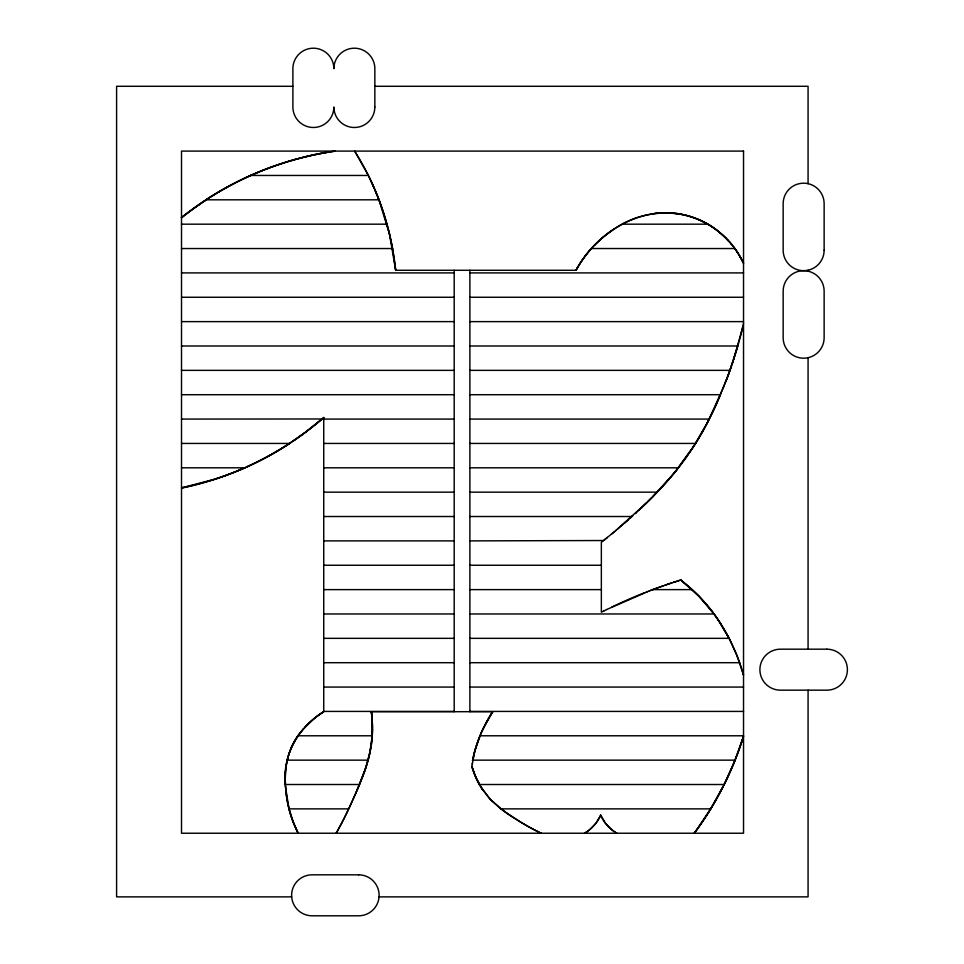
<?xml version="1.0" encoding="UTF-8"?>
<svg xmlns="http://www.w3.org/2000/svg" width="964" height="964" viewBox="0 0 964 964"><rect width="100%" height="100%" fill="white"/><g stroke="black" fill="none" stroke-linecap="round" stroke-linejoin="round"><path stroke-width="1.45" d="M285.272 779.551L285.332 776.116M285.344 775.731C285.693 759.295 291.224 742.834 302.118 730.363M480.144 735.424L474.746 751.305L471.878 766.404L476.264 778.382L481.771 788.673M472.191 763.958L472.288 763.259M246.676 466.925L246.808 466.865A298.84 211.321 0 0 0 289.333 443.392A323.663 323.663 0 0 0 323.735 417.436L323.735 711.697C298.201 727.133 281.476 756.571 285.525 786.937M364.766 770.875C371.755 752.041 373.984 731.604 371.381 711.697L492.556 711.697A144.022 144.022 0 0 0 482.494 730.085L481.361 732.568M743.533 323.434L742.557 327.676M369.489 754.8L372.212 735.785L297.948 735.785A67.902 67.902 0 0 0 291.755 746.522C286.416 758.391 284.802 771.598 285.392 784.515L359.512 784.515L361.946 778.466M742.557 327.688L733.568 359.729M740.822 334.749L741.171 333.339M368.887 757.27L364.272 772.26L357.933 788.275M733.074 361.247L732.062 364.284M731.543 365.802L729.724 371.044M716.867 403.133L728.386 374.755L737.773 345.992L469.89 345.992M364.633 771.26L362.09 778.093M729.483 371.73L726.446 379.937M725.928 381.31L726.193 380.623M489.64 798.722L479.301 784.515L724.157 784.515L734.737 760.921L743.533 736.207A327.519 327.519 0 0 1 724.169 784.515L710.215 809.652L694.297 833.233A327.109 327.109 0 0 0 722.94 786.949M723.976 386.299L707.468 422.545M480.144 735.424L481.361 732.556M359.512 784.515L358.367 787.251M357.343 789.636L358.078 787.937M357.777 788.624L350.089 805.94M356.897 790.673L357.198 789.986M356.174 792.336L365.995 767.236L370.887 747.811A106.353 106.353 0 0 0 371.863 740.436L372.297 734.291A143.937 143.937 0 0 0 371.345 711.697A142.443 142.443 0 0 1 372.273 735.785M356.463 791.685L355.861 793.047M356.005 792.709L354.812 795.433M354.969 795.083L354.439 796.264M354.258 796.686L353.318 798.794M600.68 815.146L596.077 823.051L589.872 829.51A44.019 31.125 0 0 1 584.509 833.233A39.199 39.199 0 0 0 600.753 815.183L605.284 823.051L611.489 829.51A44.019 31.125 0 0 0 616.852 833.233A39.199 39.199 0 0 1 600.62 815.183M353.137 799.216L351.245 803.422M716.529 403.904L712.263 413.026M351.053 803.843L344.293 818.075M482.482 730.073L492.556 711.697M349.896 806.362L348.92 808.459M346.727 813.098L348.727 808.868L289.019 808.868L285.525 786.937M346.534 813.483L341.967 822.654M711.89 413.785L704.817 427.522M344.1 818.46L336.231 833.233L340.581 825.305M341.774 823.027L340.786 824.931M707.275 422.931L692.441 448.26L677.186 469.36M704.6 427.908L702.274 432.101M702.057 432.487L699.635 436.656M699.418 437.041L696.924 441.187M696.695 441.56L694.442 445.163M720.433 394.674A346.871 346.871 0 0 1 695.634 443.512L675.089 471.962L652.664 496.834M693.887 446.043L692.212 448.622M691.08 450.333L691.646 449.477M690.814 450.73L688.2 454.574M687.922 454.972L686.44 457.093M297.948 735.785L303.443 728.82M676.873 469.757L673.089 474.396M672.764 474.782L669.185 479M302.817 729.555L314.047 718.674A99.075 99.075 0 0 1 323.735 711.697A96.906 96.906 0 0 0 308.058 723.976M668.859 479.385L665.172 483.554M664.835 483.94L658.617 490.676M657.906 491.423L656.46 492.941M304.949 727.169L308.07 723.988M686.525 457.153A317.927 317.927 0 0 1 657.147 492.098L652.471 497.038A450.778 450.778 0 0 1 640.277 508.884L635.276 513.511M655.701 493.725L643.699 505.642M613.972 229.203C598.15 239.47 585.015 253.761 575.966 270.282L395.698 270.282A284.38 284.38 0 0 0 375.743 191.559M651.905 497.605L648.037 501.449M646.856 502.606L615.418 530.863M642.904 506.401L640.903 508.293M640.108 509.052L639.301 509.799M636.457 512.426L635.24 513.547M632.77 515.788L630.227 518.066M631.95 516.523L469.89 516.523M631.059 517.331L629.709 518.524M628.817 519.319L626.552 521.307M626.106 521.705L624.744 522.898M627.684 520.319L617.394 529.188M616.514 529.935L611.441 534.177M613.863 532.164L601.355 542.286L601.355 612.2L604.006 610.863M607.428 537.454L604.404 539.876M182.244 217.189L181.509 217.78L183.353 216.322M603.585 540.527L469.89 540.888M182.618 216.9L185.221 214.864M184.1 215.731L187.86 212.851M185.594 214.574L186.727 213.707M187.1 213.418L189.763 211.417M188.245 212.562L195.957 206.911M305.672 432.017L321.952 418.978L181.509 419.075M190.149 211.128L190.908 210.562M304.648 432.776L303.877 433.342M191.679 209.995L194.391 208.019M303.371 433.716L302.081 434.656M301.563 435.029L300.792 435.595M194.776 207.742L201.898 202.777M300.274 435.969L299.491 436.523M298.973 436.897L298.189 437.451M196.343 206.633L197.524 205.802M297.659 437.825L296.876 438.379M197.921 205.525L198.717 204.971M199.102 204.693L200.693 203.597M295.55 439.295L292.899 441.102M201.102 203.32L206.344 199.813A308.07 217.84 0 0 1 250.773 175.4M202.295 202.512L206.344 199.813L378.96 199.813L389.456 234.047L395.698 270.282L392.529 248.543A283.85 283.85 0 0 0 378.985 199.813L372.345 183.871M290.742 442.548L289.393 443.44L181.509 443.44M614.08 229.131C628.685 219.635 645.675 213.393 663.184 212.875A58.515 41.38 0 0 1 668.173 212.875L668.727 212.899M603.97 610.875L606.669 609.537M606.597 609.573L650.182 590.558M245.109 467.624L244.711 467.805A257.665 182.196 0 0 1 214.092 479.373L181.509 487.856A309.709 309.709 0 0 0 289.477 443.573M646.193 592.089L647.688 591.51M649.17 590.944L668.426 584.003M650.676 590.366L659.653 587.052M659.605 587.076L663.16 585.811M664.895 585.208L680.789 580.003L699.033 596.33L714.288 614.345M668.365 584.027L671.944 582.834M673.667 582.268L680.789 580.003L692.116 589.619A174.617 174.617 0 0 1 729.121 638.337L737.183 656.159L743.533 675.065A193.752 193.752 0 0 0 728.917 637.939L717.457 618.804M673.716 582.256L675.475 581.678M292.887 86.29L116.596 86.29L116.596 896.869L291.67 896.869M374.851 86.29L808.073 86.29L808.073 183.666M374.43 188.57L368.356 175.46L250.833 175.46C277.692 163.458 306.263 155.373 335.364 151.095A319.65 319.65 0 0 0 206.224 199.632M181.509 224.178L386.913 224.178M622.479 224.178L707.745 224.178A94.544 66.853 0 0 1 719.301 232.143L722.217 234.601M181.509 248.543L392.529 248.543M181.509 272.908L454.189 272.908M469.89 272.908L743.533 272.908M181.509 297.261L454.189 297.261M469.89 297.261L743.533 297.261M181.509 321.627L454.189 321.627M469.89 321.627L743.533 321.627M181.509 345.992L454.189 345.992M181.509 370.357L454.189 370.357M469.89 370.357L729.965 370.357M181.509 394.71L454.189 394.71M469.89 394.71L720.542 394.71M323.735 419.075L454.189 419.075M469.89 419.075L709.263 419.075M323.735 443.44L454.189 443.44M469.89 443.44L695.526 443.44M181.509 467.805L244.711 467.805M323.735 467.805L454.189 467.805M469.89 467.805L678.427 467.805M323.735 492.158L454.189 492.158M469.89 492.158L657.207 492.158M323.735 516.523L454.189 516.523M323.735 540.888L454.189 540.888M323.735 565.253L454.189 565.253M469.89 565.253L601.355 565.253M323.735 589.619L454.189 589.619M469.89 589.619L601.355 589.619M652.676 589.619L692.116 589.619M323.735 613.972L454.189 613.972M469.89 613.972L714.023 613.972M323.735 638.337L454.189 638.337M469.89 638.337L729.109 638.337L720.204 622.949M323.735 662.702L454.189 662.702M469.89 662.702L739.629 662.702M323.735 687.067L454.189 687.067M469.89 687.067L743.533 687.067M323.735 711.42L454.189 711.42M469.89 711.42L743.533 711.42M743.533 735.785L480 735.785A119.777 119.777 0 0 0 472.589 760.813M287.272 760.15L368.127 760.15M472.782 760.15L735.038 760.15M489.917 799.023L500.774 808.868L710.697 808.868M379.057 896.869L808.073 896.869L808.073 690.164M669.004 212.911L676.716 213.586M536.803 831.113L541.19 833.233A153.927 153.927 0 0 1 537.117 831.269L534.779 830.076M536.55 830.98L532.779 829.016M534.526 829.944L530.79 827.943M532.526 828.883L531.779 828.486M531.538 828.353L529.549 827.269M530.537 827.811L523.946 824.1M529.308 827.124L528.079 826.449M527.585 826.172L526.127 825.341M525.633 825.064L511.751 816.677M523.536 823.859L520.741 822.232M520.343 821.991L500.774 808.868M511.366 816.436L508.715 814.664M508.341 814.411L505.763 812.604M505.401 812.351L490.989 800.144L481.88 788.829M719.204 232.047C689.308 206.537 643.133 207.381 612.068 230.468A114.656 114.656 0 0 0 594.402 245.302M719.313 232.131L720.132 232.806M720.301 232.951L724.229 236.433M722.373 234.746L726.157 238.313M724.374 236.578L729.459 241.831M726.302 238.457L728.001 240.229M728.145 240.385L730.242 242.723M729.555 241.94L731.375 244.073M729.941 242.386L732.387 245.314M730.712 243.277L731.652 244.41M731.471 244.181L734.676 248.314M732.724 245.748L735.628 249.652M733.797 247.133L736.556 250.989M712.938 612.538L717.192 618.43M714.565 614.719L719.963 622.563M735.785 249.881L738.316 253.701M736.713 251.218L739.159 255.074M482.265 789.432L474.999 775.393A104.907 104.907 0 0 1 471.878 766.404A94.074 94.074 0 0 0 479.228 784.551M738.46 253.93L742.376 260.87M739.304 255.303L743.533 263.208M285.573 786.612A118.319 118.319 0 0 0 298.177 833.27L292.899 821.195L289.019 808.868M742.485 261.099L742.846 261.798M368.356 175.46L354.68 151.095A275.367 275.367 0 0 1 371.019 180.931L375.695 191.571M370.995 180.943L372.068 183.256M374.659 189.113L378.96 199.813M285.501 786.612L285.272 779.936M808.073 270.209L808.073 271.173M808.073 357.716L808.073 649.182M469.89 270.282L469.89 711.697M454.189 270.282L454.189 711.697M742.533 739.484A326.88 326.88 0 0 1 694.333 833.258M611.995 230.372A116.041 116.041 0 0 0 575.99 270.294A117.222 117.222 0 0 1 591.366 248.531L734.845 248.543A93.183 93.183 0 0 1 743.521 263.22M654.472 213.406A85.025 85.025 0 0 1 728.772 241.458M472.493 760.801A135.285 135.285 0 0 1 492.821 711.878M680.765 580.051A177.352 177.352 0 0 1 713.035 612.465M742.75 327.133A417.147 417.147 0 0 1 723.904 386.263M323.856 417.569A313.396 313.396 0 0 1 181.557 488.133M298.189 833.258A118.078 118.078 0 0 1 285.766 789.359M181.328 217.563A322.554 322.554 0 0 1 330.086 151.637M676.764 213.418A69.3 49.007 0 0 1 707.564 224.323M611.899 606.995A444.862 314.565 0 0 1 644.711 592.667M743.533 151.095L181.509 151.095L181.509 833.233L743.533 833.233L743.533 151.095M826.907 649.182L780.382 649.182A20.497 20.497 0 0 0 759.897 669.679A20.497 20.497 0 0 0 780.382 690.164L826.907 690.164A20.497 20.497 0 0 0 847.404 669.679A20.497 20.497 0 0 0 826.907 649.182M358.632 874.818L312.107 874.818A20.497 20.497 0 0 0 291.61 895.303A20.497 20.497 0 0 0 312.107 915.8L358.632 915.8A20.497 20.497 0 0 0 379.117 895.303A20.497 20.497 0 0 0 358.632 874.818M824.136 250.194L824.136 203.669A20.497 20.497 0 0 0 803.651 183.184A20.497 20.497 0 0 0 783.154 203.669L783.154 250.194A20.497 20.497 0 0 0 803.651 270.691A20.497 20.497 0 0 1 824.136 291.176L824.136 337.701A20.497 20.497 0 0 1 803.651 358.198A20.497 20.497 0 0 1 783.154 337.701L783.154 291.176A20.497 20.497 0 0 1 803.651 270.691A20.497 20.497 0 0 0 824.136 250.194M374.851 106.992L374.851 68.697A20.497 20.497 0 0 0 354.366 48.2A20.497 20.497 0 0 0 333.869 68.697A20.497 20.497 0 0 0 313.384 48.2A20.497 20.497 0 0 0 292.887 68.697L292.887 106.992A20.497 20.497 0 0 0 313.384 127.489A20.497 20.497 0 0 0 333.869 106.992A20.497 20.497 0 0 0 354.366 127.489A20.497 20.497 0 0 0 374.851 106.992"/></g></svg>
